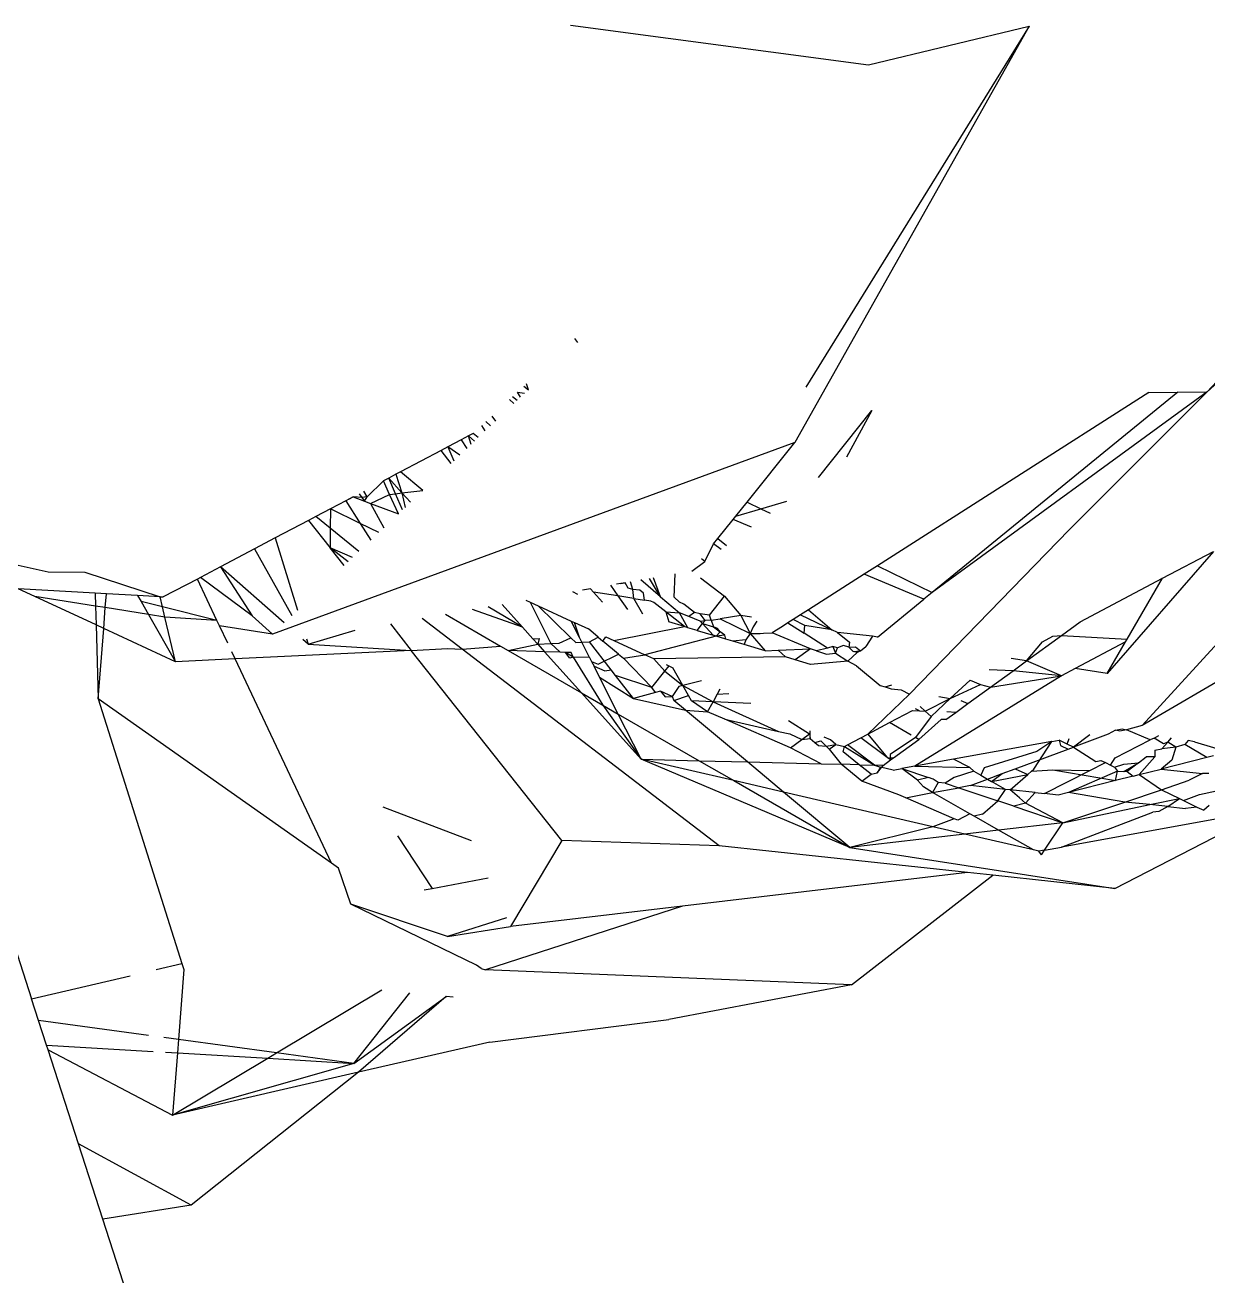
# Model space of a CAD drawing. Header units: millimetres. Extents: x 0 to 460473, y -68369 to 85219.
# Drawn here: x 231430.05 to 231439.83, y -38079.33 to -38068.99 of the extents above; entities that cross this region are included whole.
import ezdxf

# ---------------------------------------------------------------- set-up
doc = ezdxf.new("R2010")
doc.units = ezdxf.units.MM
doc.header["$LTSCALE"] = 50
doc.linetypes.add('HIDDEN2', pattern=[0.1875, 0.125, -0.0625])
doc.layers.add('hid', color=8, linetype='HIDDEN2')

msp = doc.modelspace()

# ---------------------------------------------------------------- linework, layer by layer
at = {"layer": 'hid'}
for p, q in [((231434.56234952, -38068.98542346), (231437.02836463, -38069.31470673)), ((231438.35652179, -38068.99608851), (231436.41884474, -38072.43623208)), ((231438.35652179, -38068.99608851), (231436.50843531, -38071.97741318)), ((231437.02836463, -38069.31470673), (231438.35652179, -38068.99608851)), ((231442.68521918, -38071.07577228), (231439.28908159, -38074.77387662)), ((231439.82885636, -38072.01729578), (231440.56867964, -38071.22108352)), ((231439.82885636, -38072.01729578), (231440.56649697, -38071.34509275)), ((231434.62275236, -38071.6099215), (231434.59940856, -38071.57756107)), ((231434.17698335, -38071.97109915), (231434.21385457, -38072.0000543)), ((231434.21385457, -38072.0000543), (231434.19959446, -38071.95003428)), ((231434.05892337, -38072.08108571), (231434.09431901, -38072.11410418)), ((231434.12203229, -38072.08766271), (231434.08271698, -38072.05891921)), ((231434.14884759, -38072.06207801), (231434.12490237, -38072.01961862)), ((231434.12490237, -38072.01961862), (231434.1833606, -38072.02914886)), ((231439.34664007, -38072.02396143), (231437.10161556, -38073.45482999)), ((231439.82885636, -38072.01729578), (231437.55371107, -38073.67569624)), ((231439.58658923, -38072.02064463), (231437.55371107, -38073.67569624)), ((231438.68660777, -38073.15715168), (231439.82885636, -38072.01729578)), ((231439.34664007, -38072.02396143), (231439.58658923, -38072.02064463)), ((231439.58658923, -38072.02064463), (231439.82885636, -38072.01729578)), ((231436.61374114, -38072.72607576), (231437.05367536, -38072.17193893)), ((231437.05367536, -38072.17193893), (231436.84407767, -38072.55635243)), ((231433.8572793, -38072.34026575), (231433.82989088, -38072.29445605)), ((231433.86298462, -38072.26362539), (231433.90074499, -38072.29879477)), ((231433.91143686, -38072.21848651), (231433.94091924, -38072.26046418)), ((231433.65764706, -38072.41441486), (231433.54906285, -38072.47167635)), ((231433.71889319, -38072.38211694), (231433.65764706, -38072.41441486)), ((231433.65764706, -38072.41441486), (231433.70574993, -38072.48484119)), ((231433.75784326, -38072.36157676), (231433.71889319, -38072.38211694)), ((231433.76917926, -38072.42432273), (231433.71889319, -38072.38211694)), ((231433.74018434, -38072.45198703), (231433.71889319, -38072.38211694)), ((231433.80017992, -38072.39474475), (231433.75784326, -38072.36157676)), ((231436.41884474, -38072.43623208), (231432.09745933, -38074.01932469)), ((231433.4924077, -38072.50155323), (231433.15650138, -38072.67869219)), ((231433.54906285, -38072.47167635), (231433.4924077, -38072.50155323)), ((231433.57569369, -38072.60892894), (231433.4924077, -38072.50155323)), ((231433.54906285, -38072.47167635), (231433.5983732, -38072.58729023)), ((231433.64811499, -38072.53983117), (231433.54906285, -38072.47167635)), ((231436.02364331, -38072.92819859), (231436.41884474, -38072.43623208)), ((231433.05873832, -38072.73024718), (231433.01602268, -38072.75277311)), ((231433.11774336, -38072.69913109), (231433.05873832, -38072.73024718)), ((231433.05873832, -38072.73024718), (231433.16893187, -38072.85285127)), ((231433.11447359, -38072.85917801), (231433.05873832, -38072.73024718)), ((231433.15650138, -38072.67869219), (231433.11774336, -38072.69913109)), ((231433.11774336, -38072.69913109), (231433.16893187, -38072.85285127)), ((231433.3409893, -38072.83286236), (231433.15650138, -38072.67869219)), ((231433.01602268, -38072.75277311), (231432.87994609, -38072.88642444)), ((231433.06660724, -38072.86473892), (231433.01602268, -38072.75277311)), ((231433.16893187, -38072.85285127), (231433.3409893, -38072.83286236)), ((231432.70324101, -38072.91771737), (231432.57641555, -38072.98459831)), ((231432.76393653, -38072.88570982), (231432.70324101, -38072.91771737)), ((231432.70324101, -38072.91771737), (231432.82226313, -38073.10465325)), ((231432.72942012, -38072.90391192), (231432.76393653, -38072.88570982)), ((231432.83706264, -38072.89140646), (231432.76393653, -38072.88570982)), ((231432.76393653, -38072.88570982), (231432.85833763, -38072.92085088)), ((231432.81390639, -38072.85935839), (231432.85833763, -38072.92085088)), ((231432.87994609, -38072.88642444), (231432.83706264, -38072.89140646)), ((231432.87994609, -38072.88642444), (231432.85392451, -38072.83825499)), ((231432.85833763, -38072.92085088), (231432.87994609, -38072.88642444)), ((231432.85833763, -38072.92085088), (231432.9086639, -38072.93958497)), ((231432.9086639, -38072.93958497), (231433.06660724, -38072.86473892)), ((231433.06660724, -38072.86473892), (231433.11447359, -38072.85917801)), ((231433.13919138, -38073.02539944), (231433.06660724, -38072.86473892)), ((231433.11447359, -38072.85917801), (231433.16893187, -38072.85285127)), ((231433.17256443, -38072.99355793), (231433.11447359, -38072.85917801)), ((231433.16893187, -38072.85285127), (231433.23869051, -38072.93046648)), ((231433.16893187, -38072.85285127), (231433.19504068, -38072.97211315)), ((231435.9289434, -38073.04608577), (231436.02364331, -38072.92819859)), ((231436.02364331, -38072.92819859), (231436.13736175, -38072.98375447)), ((231436.13736175, -38072.98375447), (231436.35057591, -38072.9199889)), ((231432.57641555, -38072.98459831), (231432.45649642, -38073.04783722)), ((231432.57641555, -38072.98459831), (231432.57617146, -38073.14552697)), ((231432.82226313, -38073.10465325), (231432.57641555, -38072.98459831)), ((231432.9086639, -38072.93958497), (231433.13919138, -38073.02539944)), ((231432.9086639, -38072.93958497), (231433.01766076, -38073.14135281)), ((231435.9289434, -38073.04608577), (231436.13736175, -38072.98375447)), ((231436.13736175, -38072.98375447), (231436.21353446, -38073.02096781)), ((231432.39550883, -38073.0799988), (231432.11985049, -38073.22536622)), ((231432.45649642, -38073.04783722), (231432.39550883, -38073.0799988)), ((231432.39550883, -38073.0799988), (231432.57592589, -38073.30743294)), ((231432.57617146, -38073.14552697), (231432.45649642, -38073.04783722)), ((231432.82226313, -38073.10465325), (231432.91064176, -38073.24346054)), ((231432.97695256, -38073.18019285), (231432.82226313, -38073.10465325)), ((231435.78075974, -38073.2305522), (231435.90838801, -38073.07167415)), ((231435.90838801, -38073.07167415), (231435.9289434, -38073.04608577)), ((231436.05917159, -38073.13471), (231435.90838801, -38073.07167415)), ((231432.11985049, -38073.22536622), (231431.94795609, -38073.31601409)), ((231432.11985049, -38073.22536622), (231432.30566018, -38073.82067852)), ((231432.57617146, -38073.14552697), (231432.57592589, -38073.30743294)), ((231432.8117422, -38073.33782144), (231432.57617146, -38073.14552697)), ((231435.74543051, -38073.27453179), (231435.78075974, -38073.2305522)), ((231435.78075974, -38073.2305522), (231435.85256942, -38073.28694468)), ((231437.36509109, -38074.51658241), (231438.68660777, -38073.15715168)), ((231431.94795609, -38073.31601409), (231431.66917948, -38073.46302591)), ((231431.94795609, -38073.31601409), (231432.25900629, -38073.86519139)), ((231432.75993484, -38073.38725127), (231432.57592589, -38073.30743294)), ((231432.72440611, -38073.42114953), (231432.57592589, -38073.30743294)), ((231432.69085592, -38073.45316004), (231432.57592589, -38073.30743294)), ((231435.67226672, -38073.41980062), (231435.74543051, -38073.27453179)), ((231435.80766564, -38073.320032), (231435.74543051, -38073.27453179)), ((231439.88086483, -38073.33580647), (231438.99978932, -38074.34594169)), ((231439.45895485, -38073.55865719), (231439.88086483, -38073.33580647)), ((231429.89558139, -38073.42766864), (231430.24257871, -38073.5038688)), ((231435.56559189, -38073.4984039), (231435.67226672, -38073.41980062)), ((231435.67226672, -38073.41980062), (231435.64621019, -38073.3980462)), ((231430.24257871, -38073.5038688), (231430.54675524, -38073.50740253)), ((231430.54675524, -38073.50740253), (231431.16853883, -38073.71155144)), ((231431.5024127, -38073.55096976), (231431.47692783, -38073.56440911)), ((231431.66917948, -38073.46302591), (231431.5024127, -38073.55096976)), ((231431.93035894, -38073.86751429), (231431.5024127, -38073.55096976)), ((231432.19427079, -38073.92695607), (231431.66917948, -38073.46302591)), ((231431.66917948, -38073.46302591), (231431.93035894, -38073.86751429)), ((231435.30633182, -38073.71061726), (231435.24850411, -38073.55407485)), ((231435.41960016, -38073.71343082), (231435.42754313, -38073.52264106)), ((231435.63848233, -38073.55456167), (231435.83549435, -38073.70634778)), ((231436.99200938, -38073.5246876), (231436.53015159, -38073.81905311)), ((231437.10161556, -38073.45482999), (231436.99200938, -38073.5246876)), ((231437.48569143, -38073.73107389), (231436.99200938, -38073.5246876)), ((231437.10161556, -38073.45482999), (231437.55371107, -38073.67569624)), ((231430.13251528, -38073.70915159), (231429.99586112, -38073.64588544)), ((231430.63214361, -38073.68151511), (231429.99586112, -38073.64588544)), ((231431.47692783, -38073.56440911), (231431.19508492, -38073.71303793)), ((231431.63825038, -38073.90603802), (231431.47692783, -38073.56440911)), ((231434.72901047, -38073.64528211), (231434.66042347, -38073.6573239)), ((231434.72901047, -38073.64528211), (231434.7531295, -38073.6720355)), ((231434.89327033, -38073.61644308), (231434.9547908, -38073.70403731)), ((231435.0135329, -38073.59532864), (231434.94334001, -38073.60765237)), ((231434.97296162, -38073.60245172), (231435.0135329, -38073.59532864)), ((231435.0383182, -38073.63927766), (231435.0135329, -38073.59532864)), ((231435.07720071, -38073.65222453), (231435.0383182, -38073.63927766)), ((231435.07720071, -38073.65222453), (231435.0597068, -38073.58722191)), ((231435.08663952, -38073.7249605), (231435.07720071, -38073.65222453)), ((231435.13623775, -38073.65542841), (231435.07720071, -38073.65222453)), ((231435.16571169, -38073.6816964), (231435.13623775, -38073.65542841)), ((231435.30633182, -38073.71061726), (231435.14388959, -38073.57244198)), ((231435.30633182, -38073.71061726), (231435.21550782, -38073.559868)), ((231438.77702534, -38073.91884891), (231439.45895485, -38073.55865719)), ((231439.16631096, -38074.06042395), (231439.45895485, -38073.55865719)), ((231430.63967659, -38073.94394975), (231430.13251528, -38073.70915159)), ((231430.63521465, -38073.7885044), (231430.13251528, -38073.70915159)), ((231430.63214361, -38073.68151511), (231430.63521465, -38073.7885044)), ((231430.72417254, -38073.68666842), (231430.63214361, -38073.68151511)), ((231430.71532968, -38073.80115083), (231430.72417254, -38073.68666842)), ((231430.98277753, -38073.70114943), (231430.72417254, -38073.68666842)), ((231430.98277753, -38073.70114943), (231431.01162007, -38073.75144857)), ((231431.16853883, -38073.71155144), (231430.98277753, -38073.70114943)), ((231431.01162007, -38073.75144857), (231431.07244514, -38073.85752271)), ((231431.18843537, -38073.79506884), (231431.01162007, -38073.75144857)), ((231431.16853883, -38073.71155144), (231431.19508492, -38073.71303793)), ((231431.18843537, -38073.79506884), (231431.16853883, -38073.71155144)), ((231434.19206587, -38073.73955322), (231434.22800101, -38073.75602019)), ((231434.22800101, -38073.75602019), (231434.39958549, -38074.09848943)), ((231434.22800101, -38073.75602019), (231434.29423538, -38073.78637153)), ((231434.62248932, -38073.69335454), (231434.58236119, -38073.67102925)), ((231434.7531295, -38073.6720355), (231434.82794767, -38073.75502556)), ((231434.9547908, -38073.70403731), (231434.7531295, -38073.6720355)), ((231434.9547908, -38073.70403731), (231435.03405137, -38073.81689029)), ((231435.08663952, -38073.7249605), (231434.9547908, -38073.70403731)), ((231435.15976437, -38073.85462469), (231435.08663952, -38073.7249605)), ((231435.08663952, -38073.7249605), (231435.17413045, -38073.73884451)), ((231435.17413045, -38073.73884451), (231435.16571169, -38073.6816964)), ((231435.22567369, -38073.74702395), (231435.17413045, -38073.73884451)), ((231435.25098888, -38073.75769781), (231435.22567369, -38073.74702395)), ((231435.35089715, -38073.83656737), (231435.25098888, -38073.75769781)), ((231435.30633182, -38073.71061726), (231435.46301553, -38073.84389428)), ((231435.46423758, -38073.75500536), (231435.41960016, -38073.71343082)), ((231435.49890139, -38073.77309852), (231435.46423758, -38073.75500536)), ((231435.71093488, -38073.86324167), (231435.83549435, -38073.70634778)), ((231435.83549435, -38073.70634778), (231435.97171427, -38073.86541379)), ((231437.10063634, -38074.04456343), (231437.48569143, -38073.73107389)), ((231437.55371107, -38073.67569624), (231437.48569143, -38073.73107389)), ((231429.05715203, -38073.79322711), (231430.10572843, -38077.03462306)), ((231430.63521465, -38073.7885044), (231430.63967659, -38073.94394975)), ((231430.71532968, -38073.80115083), (231430.63521465, -38073.7885044)), ((231430.70206844, -38073.97283503), (231430.71532968, -38073.80115083)), ((231431.07244514, -38073.85752271), (231430.71532968, -38073.80115083)), ((231431.07244514, -38073.85752271), (231431.29632784, -38074.24795659)), ((231431.20842762, -38073.87898801), (231431.07244514, -38073.85752271)), ((231431.20842762, -38073.87898801), (231431.18843537, -38073.79506884)), ((231431.63825038, -38073.90603802), (231431.18843537, -38073.79506884)), ((231432.09745933, -38074.01932469), (231431.93035894, -38073.86751429)), ((231433.52786607, -38073.85616647), (231433.98305061, -38074.11855167)), ((231434.16686165, -38073.96317286), (231433.75073935, -38073.81703671)), ((231434.16686165, -38073.96317286), (231433.8812993, -38073.79411436)), ((231433.99670524, -38073.77385259), (231434.16686165, -38073.96317286)), ((231434.29423538, -38073.78637153), (231434.56650912, -38074.05064893)), ((231434.29423538, -38073.78637153), (231434.5688382, -38073.91220593)), ((231435.50506638, -38073.95827161), (231435.35089715, -38073.83656737)), ((231435.35089715, -38073.83656737), (231435.37648542, -38073.91967635)), ((231435.35089715, -38073.83656737), (231435.46301553, -38073.84389428)), ((231435.53269336, -38073.96656422), (231435.46301553, -38073.84389428)), ((231435.53985527, -38073.8751324), (231435.46301553, -38073.84389428)), ((231435.58907415, -38073.84094616), (231435.49890139, -38073.77309852)), ((231435.58907415, -38073.84094616), (231435.53985527, -38073.8751324)), ((231435.63479424, -38073.85220404), (231435.58907415, -38073.84094616)), ((231435.71093488, -38073.86324167), (231435.63479424, -38073.85220404)), ((231435.6764446, -38073.90668529), (231435.63479424, -38073.85220404)), ((231435.72503371, -38073.90363068), (231435.71093488, -38073.86324167)), ((231435.97171427, -38073.86541379), (231435.79983156, -38073.89284197)), ((231436.06017626, -38073.8794519), (231435.97171427, -38073.86541379)), ((231435.97171427, -38073.86541379), (231436.04891898, -38074.01471643)), ((231436.46580346, -38073.86006545), (231436.40367379, -38073.89966386)), ((231436.53015159, -38073.81905311), (231436.46580346, -38073.86006545)), ((231436.46580346, -38073.86006545), (231436.72261778, -38073.98457533)), ((231436.53015159, -38073.81905311), (231436.72261778, -38073.98457533)), ((231430.63967659, -38073.94394975), (231430.65718502, -38074.55391007)), ((231430.70206844, -38073.97283503), (231430.63967659, -38073.94394975)), ((231431.29632784, -38074.24795659), (231431.20842762, -38073.87898801)), ((231431.63825038, -38073.90603802), (231431.20842762, -38073.87898801)), ((231431.65906807, -38073.95012314), (231431.63825038, -38073.90603802)), ((231431.72767012, -38074.09540007), (231431.65906807, -38073.95012314)), ((231432.09745933, -38074.01932469), (231431.65906807, -38073.95012314)), ((231433.07332096, -38073.93597074), (231433.24607371, -38074.15404786)), ((231433.66766412, -38074.1435628), (231433.33631993, -38073.88979613)), ((231434.16686165, -38073.96317286), (231434.25232763, -38074.05826445)), ((231434.6380866, -38074.04891394), (231434.5688382, -38073.91220593)), ((231434.5688382, -38073.91220593), (231434.59636467, -38073.9248197)), ((231434.6380866, -38074.04891394), (231434.59636467, -38073.9248197)), ((231434.59636467, -38073.9248197), (231434.7099865, -38073.97688594)), ((231434.92059447, -38074.07339524), (231435.50506638, -38073.95827161)), ((231435.50506638, -38073.95827161), (231435.37648542, -38073.91967635)), ((231435.53269336, -38073.96656422), (231435.50506638, -38073.95827161)), ((231435.61039072, -38073.9898861), (231435.53269336, -38073.96656422)), ((231435.63454572, -38073.91362748), (231435.53985527, -38073.8751324)), ((231435.61039072, -38073.9898861), (231435.65546483, -38073.93311119)), ((231435.63454572, -38073.91362748), (231435.6764446, -38073.90668529)), ((231435.65546483, -38073.93311119), (231435.63454572, -38073.91362748)), ((231435.65546483, -38073.93311119), (231435.6764446, -38073.90668529)), ((231435.7414211, -38074.02921658), (231435.65546483, -38073.93311119)), ((231435.65546483, -38073.93311119), (231435.74576182, -38073.95884084)), ((231435.72503371, -38073.90363068), (231435.6764446, -38073.90668529)), ((231435.72503371, -38073.90363068), (231435.79983156, -38073.89284197)), ((231435.72503371, -38073.90363068), (231435.74576182, -38073.95884084)), ((231435.77855297, -38073.97217162), (231435.74576182, -38073.95884084)), ((231435.74576182, -38073.95884084), (231435.80002324, -38073.99966813)), ((231435.79983156, -38073.89284197), (231436.04891898, -38074.01471643)), ((231436.07213507, -38073.95909034), (231436.04891898, -38074.01471643)), ((231436.10418405, -38073.9133573), (231436.07213507, -38073.95909034)), ((231436.31610192, -38073.95733412), (231436.23004544, -38074.01032606)), ((231436.36058816, -38073.92712453), (231436.31610192, -38073.95733412)), ((231436.40367379, -38073.89966386), (231436.36058816, -38073.92712453)), ((231436.36058816, -38073.92712453), (231436.49534546, -38074.01301056)), ((231436.50000667, -38073.94924898), (231436.40367379, -38073.89966386)), ((231436.49534546, -38074.01301056), (231436.50000667, -38073.94924898)), ((231436.72261778, -38073.98457533), (231436.50000667, -38073.94924898)), ((231438.62204958, -38074.03158845), (231438.77702534, -38073.91884891)), ((231430.65718502, -38074.55391007), (231430.70206844, -38073.97283503)), ((231431.29632784, -38074.24795659), (231430.70206844, -38073.97283503)), ((231432.39387611, -38074.10331192), (231432.34850579, -38074.0632262)), ((231432.37965742, -38074.05775692), (231432.39387611, -38074.10331192)), ((231432.39387611, -38074.10331192), (231432.78296024, -38073.98694924)), ((231434.25232763, -38074.05826445), (231434.30396734, -38074.05701274)), ((231434.29309092, -38074.1036187), (231434.25232763, -38074.05826445)), ((231434.30396734, -38074.05701274), (231434.29309092, -38074.1036187)), ((231434.46819947, -38074.09518466), (231434.56650912, -38074.05064893)), ((231434.56650912, -38074.05064893), (231434.60557552, -38074.088568)), ((231434.65692037, -38074.086095), (231434.6380866, -38074.04891394)), ((231434.79172255, -38074.04518992), (231434.7099865, -38073.97688594)), ((231434.71913367, -38074.08309852), (231434.79172255, -38074.04518992)), ((231434.79172255, -38074.04518992), (231434.83065807, -38074.07772699)), ((231434.83065807, -38074.07772699), (231434.85566115, -38074.0436401)), ((231434.85566115, -38074.0436401), (231434.92059447, -38074.07339524)), ((231434.92059447, -38074.07339524), (231435.17766008, -38074.19119337)), ((231435.76684357, -38074.03684747), (231435.17766008, -38074.19119337)), ((231435.61039072, -38073.9898861), (231435.7414211, -38074.02921658)), ((231435.76684357, -38074.03684747), (231435.7414211, -38074.02921658)), ((231435.80002324, -38073.99966813), (231435.76684357, -38074.03684747)), ((231435.83920691, -38074.02915064), (231435.76684357, -38074.03684747)), ((231435.84809865, -38074.06123725), (231435.76684357, -38074.03684747)), ((231435.80002324, -38073.99966813), (231435.77855297, -38073.97217162)), ((231435.83920691, -38074.02915064), (231435.80002324, -38073.99966813)), ((231435.84809865, -38074.06123725), (231435.83920691, -38074.02915064)), ((231435.90425344, -38074.07809284), (231435.84809865, -38074.06123725)), ((231436.01142525, -38074.0668426), (231435.90425344, -38074.07809284)), ((231436.01142525, -38074.0668426), (231435.99887736, -38074.10649546)), ((231436.04891898, -38074.01471643), (231436.01142525, -38074.0668426)), ((231436.04891898, -38074.01471643), (231436.17239968, -38074.15858045)), ((231436.04891898, -38074.01471643), (231436.13211582, -38074.0150428)), ((231436.13211582, -38074.0150428), (231436.15791479, -38074.01207445)), ((231436.15791479, -38074.01207445), (231436.23004544, -38074.01032606)), ((231436.54814567, -38074.14201127), (231436.23004544, -38074.01032606)), ((231436.68806958, -38074.13584108), (231436.49534546, -38074.01301056)), ((231436.77046665, -38074.00777364), (231436.72261778, -38073.98457533)), ((231437.05889578, -38074.03793958), (231436.77046665, -38074.00777364)), ((231436.77046665, -38074.00777364), (231436.87100983, -38074.08673067)), ((231437.05889578, -38074.03793958), (231437.00572661, -38074.12183344)), ((231437.10063634, -38074.04456343), (231437.05889578, -38074.03793958)), ((231438.3349565, -38074.24043879), (231438.62204958, -38074.03158845)), ((231438.46548934, -38074.08340065), (231438.55270263, -38074.03733503)), ((231438.55270263, -38074.03733503), (231438.62204958, -38074.03158845)), ((231438.62204958, -38074.03158845), (231439.16631096, -38074.06042395)), ((231439.15226419, -38074.08450852), (231439.16631096, -38074.06042395)), ((231431.78851536, -38074.22425058), (231431.76117109, -38074.16634428)), ((231433.24607371, -38074.15404786), (231431.78851536, -38074.22425058)), ((231432.39387611, -38074.10331192), (231433.24607371, -38074.15404786)), ((231433.24607371, -38074.15404786), (231433.54454248, -38074.13967223)), ((231434.4911045, -38075.72573189), (231433.24607371, -38074.15404786)), ((231433.54454248, -38074.13967223), (231433.66766412, -38074.1435628)), ((231433.66766412, -38074.1435628), (231433.98305061, -38074.11855167)), ((231435.79095114, -38075.7697252), (231433.66766412, -38074.1435628)), ((231433.98305061, -38074.11855167), (231434.04724797, -38074.1555574)), ((231434.04724797, -38074.1555574), (231434.29309092, -38074.1036187)), ((231434.34832289, -38074.16507118), (231434.04724797, -38074.1555574)), ((231434.04724797, -38074.1555574), (231434.65425467, -38074.50545851)), ((231434.29309092, -38074.1036187), (231434.39958549, -38074.09848943)), ((231434.29309092, -38074.1036187), (231434.34832289, -38074.16507118)), ((231434.34832289, -38074.16507118), (231434.65425467, -38074.50545851)), ((231434.47611254, -38074.16910925), (231434.34832289, -38074.16507118)), ((231434.39958549, -38074.09848943), (231434.46819947, -38074.09518466)), ((231434.39958549, -38074.09848943), (231434.47611254, -38074.16910925)), ((231434.52157064, -38074.17054569), (231434.47611254, -38074.16910925)), ((231434.58484795, -38074.21062893), (231434.52157064, -38074.17054569)), ((231434.55640053, -38074.21972611), (231434.52157064, -38074.17054569)), ((231434.56916748, -38074.17204972), (231434.52157064, -38074.17054569)), ((231434.58484795, -38074.21062893), (231434.56916748, -38074.17204972)), ((231434.60557552, -38074.088568), (231434.65692037, -38074.086095)), ((231434.65692037, -38074.086095), (231434.71913367, -38074.08309852)), ((231434.71779422, -38074.20627024), (231434.65692037, -38074.086095)), ((231434.89915549, -38074.31519001), (231434.71913367, -38074.08309852)), ((231434.9582417, -38074.18434422), (231434.83065807, -38074.07772699)), ((231435.99887736, -38074.10649546), (231435.90425344, -38074.07809284)), ((231436.17239968, -38074.15858045), (231435.99887736, -38074.10649546)), ((231436.17239968, -38074.15858045), (231436.28086038, -38074.15379769)), ((231436.28086038, -38074.15379769), (231436.54814567, -38074.14201127)), ((231436.28086038, -38074.15379769), (231436.33987733, -38074.20885106)), ((231436.54814567, -38074.14201127), (231436.41960491, -38074.23278234)), ((231436.59633905, -38074.15805843), (231436.54814567, -38074.14201127)), ((231436.68806958, -38074.13584108), (231436.59633905, -38074.15805843)), ((231436.59633905, -38074.15805843), (231436.68030773, -38074.18601783)), ((231436.68030773, -38074.18601783), (231436.75503941, -38074.17852354)), ((231436.73289955, -38074.12259577), (231436.68806958, -38074.13584108)), ((231436.77171191, -38074.13215273), (231436.73289955, -38074.12259577)), ((231436.73289955, -38074.12259577), (231436.75503941, -38074.17852354)), ((231436.75503941, -38074.17852354), (231436.77171191, -38074.13215273)), ((231436.75503941, -38074.17852354), (231436.85531423, -38074.24429048)), ((231436.81949183, -38074.11369658), (231436.77171191, -38074.13215273)), ((231436.86558284, -38074.12801332), (231436.81949183, -38074.11369658)), ((231436.93205093, -38074.17163377), (231436.85531423, -38074.24429048)), ((231436.87100983, -38074.08673067), (231436.86558284, -38074.12801332)), ((231436.86558284, -38074.12801332), (231436.92049533, -38074.12559186)), ((231436.86558284, -38074.12801332), (231436.90070643, -38074.16391567)), ((231436.90070643, -38074.16391567), (231436.96152949, -38074.15781617)), ((231436.93205093, -38074.17163377), (231436.90070643, -38074.16391567)), ((231436.92049533, -38074.12559186), (231436.96152949, -38074.15781617)), ((231436.96152949, -38074.15781617), (231436.93205093, -38074.17163377)), ((231436.96152949, -38074.15781617), (231437.00572661, -38074.12183344)), ((231438.3349565, -38074.24043879), (231438.46548934, -38074.08340065)), ((231439.15226419, -38074.08450852), (231438.73595849, -38074.30407415)), ((231438.99978932, -38074.34594169), (231439.15226419, -38074.08450852)), ((231440.41049958, -38074.12122453), (231439.28908159, -38074.77387662)), ((231431.78851536, -38074.22425058), (231431.29632784, -38074.24795659)), ((231432.58559149, -38075.91219967), (231431.78851536, -38074.22425058)), ((231434.58484795, -38074.21062893), (231434.55640053, -38074.21972611)), ((231434.58484795, -38074.21062893), (231434.71779422, -38074.20627024)), ((231434.58484795, -38074.21062893), (231434.83085117, -38074.60725526)), ((231434.71779422, -38074.20627024), (231434.73743199, -38074.24503853)), ((231434.73743199, -38074.24503853), (231434.79049363, -38074.2680553)), ((231434.73743199, -38074.24503853), (231434.75757378, -38074.28480182)), ((231434.79049363, -38074.2680553), (231434.9582417, -38074.18434422)), ((231434.9582417, -38074.18434422), (231435.00053599, -38074.21968809)), ((231435.00053599, -38074.21968809), (231435.17766008, -38074.19119337)), ((231435.23609479, -38074.46134558), (231435.00053599, -38074.21968809)), ((231435.25179214, -38074.22516375), (231435.17766008, -38074.19119337)), ((231436.33987733, -38074.20885106), (231435.25179214, -38074.22516375)), ((231435.25179214, -38074.22516375), (231435.34314994, -38074.32649996)), ((231435.35354358, -38074.27179048), (231435.4094839, -38074.29742466)), ((231436.41960491, -38074.23278234), (231436.33987733, -38074.20885106)), ((231436.54605362, -38074.27073758), (231436.41960491, -38074.23278234)), ((231436.85531423, -38074.24429048), (231436.54605362, -38074.27073758)), ((231436.92666724, -38074.28240294), (231436.85531423, -38074.24429048)), ((231438.3349565, -38074.24043879), (231438.20670905, -38074.22008708)), ((231438.22266928, -38074.32212388), (231438.3349565, -38074.24043879)), ((231438.62262229, -38074.36384929), (231438.3349565, -38074.24043879)), ((231434.75757378, -38074.28480182), (231434.84755723, -38074.32344301)), ((231434.80352971, -38074.37552658), (231434.75757378, -38074.28480182)), ((231434.80352971, -38074.37552658), (231435.08225068, -38074.55124381)), ((231434.95805119, -38074.68057806), (231434.80352971, -38074.37552658)), ((231434.84755723, -38074.32344301), (231434.89915549, -38074.31519001)), ((231434.93452426, -38074.36078887), (231434.89915549, -38074.31519001)), ((231435.08225068, -38074.55124381), (231434.93452426, -38074.36078887)), ((231435.23609479, -38074.46134558), (231434.93452426, -38074.36078887)), ((231435.23609479, -38074.46134558), (231435.34314994, -38074.32649996)), ((231435.34314994, -38074.32649996), (231435.37777049, -38074.28289226)), ((231435.34314994, -38074.32649996), (231435.49253959, -38074.44469811)), ((231435.49253959, -38074.44469811), (231435.4094839, -38074.29742466)), ((231436.92666724, -38074.28240294), (231437.12408041, -38074.4442399)), ((231438.62262229, -38074.36384929), (231437.41058718, -38075.11137995)), ((231438.22266928, -38074.32212388), (231438.02499882, -38074.31606551)), ((231438.03536522, -38074.45838114), (231438.22266928, -38074.32212388)), ((231438.03536522, -38074.45838114), (231438.62262229, -38074.36384929)), ((231438.62262229, -38074.36384929), (231438.22266928, -38074.32212388)), ((231438.73595849, -38074.30407415), (231438.62262229, -38074.36384929)), ((231438.99978932, -38074.34594169), (231438.73595849, -38074.30407415)), ((231435.26657164, -38074.5033785), (231435.23609479, -38074.46134558)), ((231435.4578343, -38074.45371054), (231435.40441901, -38074.53436029)), ((231435.49253959, -38074.44469811), (231435.4578343, -38074.45371054)), ((231435.64466374, -38074.40519382), (231435.49253959, -38074.44469811)), ((231435.53912393, -38074.52730096), (231435.49253959, -38074.44469811)), ((231435.49253959, -38074.44469811), (231435.74109547, -38074.57928137)), ((231435.79776292, -38074.47535021), (231435.77621179, -38074.51487616)), ((231437.12408041, -38074.4442399), (231437.16557018, -38074.4566936)), ((231437.16557018, -38074.4566936), (231437.22022097, -38074.43920156)), ((231437.16557018, -38074.4566936), (231437.21457419, -38074.47140279)), ((231437.21457419, -38074.47140279), (231437.29634743, -38074.47986371)), ((231437.29634743, -38074.47986371), (231437.36509109, -38074.51658241)), ((231437.86657154, -38074.399746), (231437.70331556, -38074.55196722)), ((231437.70331556, -38074.55196722), (231437.95310049, -38074.43767936)), ((231437.84839435, -38074.59439601), (231438.03536522, -38074.45838114)), ((231437.86657154, -38074.399746), (231437.95310049, -38074.43767936)), ((231437.95310049, -38074.43767936), (231438.03536522, -38074.45838114)), ((231430.65718502, -38074.55391007), (231431.34808507, -38076.7427818)), ((231432.58559149, -38075.91219967), (231430.65718502, -38074.55391007)), ((231434.65425467, -38074.50545851), (231435.14712114, -38075.05383405)), ((231434.65425467, -38074.50545851), (231434.83085117, -38074.60725526)), ((231435.26657164, -38074.5033785), (231435.08225068, -38074.55124381)), ((231435.08225068, -38074.55124381), (231435.51483608, -38074.64947087)), ((231435.30812111, -38074.49258874), (231435.26657164, -38074.5033785)), ((231435.30812111, -38074.49258874), (231435.34586452, -38074.53742889)), ((231435.40441901, -38074.53436029), (231435.30812111, -38074.49258874)), ((231435.34586452, -38074.53742889), (231435.40441901, -38074.53436029)), ((231435.40441901, -38074.53436029), (231435.41764896, -38074.56825496)), ((231435.41764896, -38074.56825496), (231435.53912393, -38074.52730096)), ((231435.51483608, -38074.64947087), (231435.41764896, -38074.56825496)), ((231435.56409199, -38074.57157405), (231435.53912393, -38074.52730096)), ((231435.74109547, -38074.57928137), (231435.56409199, -38074.57157405)), ((231435.69650635, -38074.66106024), (231435.56409199, -38074.57157405)), ((231435.69650635, -38074.66106024), (231435.74109547, -38074.57928137)), ((231435.77621179, -38074.51487616), (231435.74109547, -38074.57928137)), ((231436.05433185, -38074.59292073), (231435.74109547, -38074.57928137)), ((231435.74109547, -38074.57928137), (231436.28189581, -38074.82364693)), ((231435.77621179, -38074.51487616), (231435.87295481, -38074.50980625)), ((231437.02246676, -38074.84559787), (231437.36509109, -38074.51658241)), ((231437.49596424, -38074.65569423), (231437.70331556, -38074.55196722)), ((231437.54461903, -38074.69993716), (231437.70331556, -38074.55196722)), ((231437.60976113, -38074.53539196), (231437.70331556, -38074.55196722)), ((231437.79163277, -38074.56873941), (231437.84839435, -38074.59439601)), ((231434.83085117, -38074.60725526), (231435.14712114, -38075.05383405)), ((231434.83085117, -38074.60725526), (231434.95805119, -38074.68057806)), ((231435.14712114, -38075.05383405), (231434.95805119, -38074.68057806)), ((231434.95805119, -38074.68057806), (231435.62672687, -38075.06602745)), ((231436.02543921, -38075.07616423), (231435.51483608, -38074.64947087)), ((231435.51483608, -38074.64947087), (231435.69650635, -38074.66106024)), ((231435.84000808, -38074.72330759), (231435.69650635, -38074.66106024)), ((231437.20078227, -38074.75141252), (231437.39067947, -38074.65110978)), ((231437.39067947, -38074.65110978), (231437.44868165, -38074.65363539)), ((231437.44868165, -38074.65363539), (231437.41587456, -38074.63780186)), ((231437.44868165, -38074.65363539), (231437.49596424, -38074.65569423)), ((231437.45408976, -38074.61761679), (231437.49596424, -38074.65569423)), ((231437.49596424, -38074.65569423), (231437.54461903, -38074.69993716)), ((231437.6679005, -38074.72569909), (231437.74898669, -38074.66671167)), ((231437.74898669, -38074.66671167), (231437.6749039, -38074.66348586)), ((231437.74898669, -38074.66671167), (231437.84839435, -38074.59439601)), ((231436.38214627, -38074.95847315), (231435.84000808, -38074.72330759)), ((231435.84000808, -38074.72330759), (231436.28189581, -38074.82364693)), ((231436.36470748, -38074.73514772), (231436.54033625, -38074.84419926)), ((231437.02246676, -38074.84559787), (231437.20078227, -38074.75141252)), ((231437.37953021, -38074.85386733), (231437.20078227, -38074.75141252)), ((231437.54461903, -38074.69993716), (231437.4151781, -38074.8743)), ((231437.4422769, -38074.8898325), (231437.62926013, -38074.72455079)), ((231437.6679005, -38074.72569909), (231437.62926013, -38074.72455079)), ((231439.28908159, -38074.77387662), (231439.15944912, -38074.80995384)), ((231436.28189581, -38074.82364693), (231436.37591985, -38074.84499694)), ((231436.37591985, -38074.84499694), (231436.47494162, -38074.89143929)), ((231436.38214627, -38074.95847315), (231436.47494162, -38074.89143929)), ((231436.47494162, -38074.89143929), (231436.54033625, -38074.84419926)), ((231436.47494162, -38074.89143929), (231436.54410813, -38074.88318741)), ((231436.54033625, -38074.84419926), (231436.54410813, -38074.88318741)), ((231436.54410813, -38074.88318741), (231436.54535418, -38074.81792753)), ((231436.54410813, -38074.88318741), (231436.58189585, -38074.91436947)), ((231436.71204952, -38074.89431425), (231436.66140074, -38074.87110487)), ((231436.75616196, -38074.93133842), (231436.71204952, -38074.89431425)), ((231436.85374667, -38074.93471497), (231436.9647919, -38074.87606144)), ((231436.9647919, -38074.87606144), (231437.02246676, -38074.84559787)), ((231437.18114135, -38075.03884674), (231436.9647919, -38074.87606144)), ((231437.02246676, -38074.84559787), (231437.18114135, -38075.03884674)), ((231437.4151781, -38074.8743), (231437.20539059, -38075.01623655)), ((231437.23304971, -38075.04203809), (231437.4422769, -38074.8898325)), ((231437.4422769, -38074.8898325), (231437.4151781, -38074.8743)), ((231438.5423043, -38074.90804781), (231438.60437253, -38074.8968962)), ((231438.66934943, -38074.92839859), (231438.60437253, -38074.8968962)), ((231438.60437253, -38074.8968962), (231438.61590351, -38074.94131513)), ((231438.66934943, -38074.92839859), (231438.68721875, -38074.88201147)), ((231439.00886037, -38074.84634735), (231438.72114464, -38074.95351018)), ((231438.85639981, -38074.85161523), (231438.72114464, -38074.95351018)), ((231439.07112203, -38074.81303675), (231439.00886037, -38074.84634735)), ((231439.06697082, -38075.04169231), (231439.35699014, -38074.89456364)), ((231439.07112203, -38074.81303675), (231439.12361631, -38074.80360526)), ((231439.10578654, -38074.82292274), (231439.07112203, -38074.81303675)), ((231439.15944912, -38074.80995384), (231439.10578654, -38074.82292274)), ((231439.12361631, -38074.80360526), (231439.15944912, -38074.80995384)), ((231439.35699014, -38074.89456364), (231439.15944912, -38074.80995384)), ((231439.38827503, -38074.87869261), (231439.35699014, -38074.89456364)), ((231439.38827503, -38074.87869261), (231439.42947008, -38074.8577941)), ((231439.46684081, -38074.92589202), (231439.38827503, -38074.87869261)), ((231439.50157735, -38074.91272836), (231439.5337905, -38074.87627679)), ((231439.66971625, -38074.90035908), (231439.64305685, -38074.93151932)), ((231439.72446021, -38074.9100582), (231439.66971625, -38074.90035908)), ((231436.63659651, -38075.09170217), (231436.38214627, -38074.95847315)), ((231436.58189585, -38074.91436947), (231436.6322815, -38074.90320892)), ((231436.58189585, -38074.91436947), (231436.61275793, -38074.93983657)), ((231436.61275793, -38074.93983657), (231436.67594419, -38074.94604487)), ((231436.6322815, -38074.90320892), (231436.67594419, -38074.94604487)), ((231436.67594419, -38074.94604487), (231436.75616196, -38074.93133842)), ((231436.67594419, -38074.94604487), (231436.7013151, -38074.9709354)), ((231436.7013151, -38074.9709354), (231436.75616196, -38074.93133842)), ((231436.7013151, -38074.9709354), (231436.80188752, -38075.09590449)), ((231436.75616196, -38074.93133842), (231436.82887858, -38074.94785017)), ((231436.81614791, -38074.99326536), (231436.82887858, -38074.94785017)), ((231436.95096757, -38075.09969467), (231436.81614791, -38074.99326536)), ((231436.82887858, -38074.94785017), (231436.85374667, -38074.93471497)), ((231436.82887858, -38074.94785017), (231437.07710234, -38075.1029015)), ((231437.07710234, -38075.1029015), (231436.85374667, -38074.93471497)), ((231438.5423043, -38074.90804781), (231437.72899354, -38075.05417285)), ((231438.41888998, -38074.98892833), (231437.98241107, -38075.12591788)), ((231438.24063066, -38075.1324828), (231438.67823861, -38074.969491)), ((231438.39539921, -38075.13641761), (231438.5423043, -38074.90804781)), ((231438.5423043, -38074.90804781), (231438.41888998, -38074.98892833)), ((231438.61590351, -38074.94131513), (231438.67823861, -38074.969491)), ((231438.72114464, -38074.95351018), (231438.66934943, -38074.92839859)), ((231438.67823861, -38074.969491), (231438.72114464, -38074.95351018)), ((231438.72114464, -38074.95351018), (231438.90605657, -38075.07246619)), ((231439.39531513, -38074.97889843), (231439.39425151, -38075.03417551)), ((231439.39531513, -38074.97889843), (231439.45281994, -38074.96790098)), ((231439.45281994, -38074.96790098), (231439.50157735, -38074.91272836)), ((231439.56955864, -38074.95518618), (231439.45281994, -38074.96790098)), ((231439.50157735, -38074.91272836), (231439.46684081, -38074.92589202)), ((231439.56955864, -38074.95518618), (231439.50157735, -38074.91272836)), ((231439.56955864, -38074.95518618), (231439.53610482, -38075.0626594)), ((231439.64305685, -38074.93151932), (231439.56955864, -38074.95518618)), ((231439.82452508, -38075.04006915), (231439.64305685, -38074.93151932)), ((231439.72446021, -38074.9100582), (231440.09026443, -38075.01925535)), ((231436.872938, -38075.78438963), (231435.14712114, -38075.05383405)), ((231435.91287504, -38075.23097384), (231435.14712114, -38075.05383405)), ((231435.14712114, -38075.05383405), (231435.62672687, -38075.06602745)), ((231435.62672687, -38075.06602745), (231435.91287504, -38075.23097384)), ((231435.62672687, -38075.06602745), (231436.02543921, -38075.07616423)), ((231436.32469021, -38075.32623793), (231436.02543921, -38075.07616423)), ((231436.02543921, -38075.07616423), (231436.63659651, -38075.09170217)), ((231436.63659651, -38075.09170217), (231436.80188752, -38075.09590449)), ((231436.95096757, -38075.09969467), (231436.80188752, -38075.09590449)), ((231436.97061867, -38075.23513982), (231436.80188752, -38075.09590449)), ((231437.04823824, -38075.17648207), (231436.95096757, -38075.09969467)), ((231436.95096757, -38075.09969467), (231437.07710234, -38075.1029015)), ((231437.14694385, -38075.10467713), (231437.07710234, -38075.1029015)), ((231437.07710234, -38075.1029015), (231437.12585172, -38075.12002094)), ((231437.09919495, -38075.16732683), (231437.14694385, -38075.10467713)), ((231437.14694385, -38075.10467713), (231437.20881439, -38075.05966844)), ((231437.20881439, -38075.05966844), (231437.18114135, -38075.03884674)), ((231437.18114135, -38075.03884674), (231437.23304971, -38075.04203809)), ((231437.20539059, -38075.01623655), (231437.20881439, -38075.05966844)), ((231437.20881439, -38075.05966844), (231437.23304971, -38075.04203809)), ((231437.72899354, -38075.05417285), (231437.41058718, -38075.11137995)), ((231437.86446366, -38075.12291921), (231437.72899354, -38075.05417285)), ((231438.85711002, -38075.14815605), (231438.98685752, -38075.0823343)), ((231438.90605657, -38075.07246619), (231438.9494045, -38075.06417616)), ((231438.9494045, -38075.06417616), (231438.98685752, -38075.0823343)), ((231438.98685752, -38075.0823343), (231439.02831086, -38075.1024319)), ((231439.02831086, -38075.1024319), (231439.06697082, -38075.04169231)), ((231439.02831086, -38075.1024319), (231439.06182381, -38075.1186798)), ((231439.06182381, -38075.1186798), (231439.13927221, -38075.09374096)), ((231439.13731531, -38075.15527993), (231439.25875662, -38075.08438245)), ((231439.13927221, -38075.09374096), (231439.25875662, -38075.08438245)), ((231439.25875662, -38075.08438245), (231439.16602843, -38075.15600993)), ((231439.25875662, -38075.08438245), (231439.32339609, -38075.03445197)), ((231439.39425151, -38075.03417551), (231439.26416424, -38075.1813789)), ((231439.39425151, -38075.03417551), (231439.32339609, -38075.03445197)), ((231439.82452508, -38075.04006915), (231439.44624378, -38075.13546275)), ((231439.53610482, -38075.0626594), (231439.44624378, -38075.13546275)), ((231439.87941011, -38075.02622844), (231439.82452508, -38075.04006915)), ((231436.97061867, -38075.23513982), (231437.04823824, -38075.17648207)), ((231437.04823824, -38075.17648207), (231437.09919495, -38075.16732683)), ((231437.12585172, -38075.12002094), (231437.09919495, -38075.16732683)), ((231437.2297037, -38075.14387873), (231437.12585172, -38075.12002094)), ((231437.2297037, -38075.14387873), (231437.30318709, -38075.13067619)), ((231437.41058718, -38075.11137995), (231437.30318709, -38075.13067619)), ((231437.43183643, -38075.22747432), (231437.30318709, -38075.13067619)), ((231437.30318709, -38075.13067619), (231437.52417598, -38075.20515817)), ((231437.41058718, -38075.11137995), (231437.86446366, -38075.12291921)), ((231437.52417598, -38075.20515817), (231437.43183643, -38075.22747432)), ((231437.56049051, -38075.2173976), (231437.52417598, -38075.20515817)), ((231437.73431603, -38075.20378287), (231437.66216453, -38075.25166576)), ((231437.89815629, -38075.15236137), (231437.73431603, -38075.20378287)), ((231437.86446366, -38075.12291921), (231437.89815629, -38075.15236137)), ((231437.89815629, -38075.15236137), (231437.95673413, -38075.18636218)), ((231437.98241107, -38075.12591788), (231437.95673413, -38075.18636218)), ((231437.95673413, -38075.18636218), (231438.01115853, -38075.21795218)), ((231438.01115853, -38075.21795218), (231438.13304995, -38075.1725524)), ((231438.04440783, -38075.23725134), (231438.13304995, -38075.1725524)), ((231438.04440783, -38075.23725134), (231438.3458675, -38075.17959899)), ((231438.13304995, -38075.1725524), (231438.24063066, -38075.1324828)), ((231438.19857742, -38075.3080054), (231438.3458675, -38075.17959899)), ((231438.24063066, -38075.1324828), (231438.3458675, -38075.17959899)), ((231438.3458675, -38075.17959899), (231438.37575567, -38075.1535427)), ((231438.37575567, -38075.1535427), (231438.39539921, -38075.13641761)), ((231438.37575567, -38075.1535427), (231438.55097719, -38075.14037299)), ((231438.4831079, -38075.33788973), (231438.85711002, -38075.14815605)), ((231438.55097719, -38075.14037299), (231439.0697004, -38075.23041808)), ((231438.55097719, -38075.14037299), (231438.85711002, -38075.14815605)), ((231439.08640675, -38075.15398564), (231438.68113328, -38075.32840553)), ((231439.06182381, -38075.1186798), (231439.08640675, -38075.15398564)), ((231439.0697004, -38075.23041808), (231439.08640675, -38075.15398564)), ((231439.21613105, -38075.19349174), (231439.0697004, -38075.23041808)), ((231439.08640675, -38075.15398564), (231439.13731531, -38075.15527993)), ((231439.16602843, -38075.15600993), (231439.13731531, -38075.15527993)), ((231439.16602843, -38075.15600993), (231439.21613105, -38075.19349174)), ((231439.21613105, -38075.19349174), (231439.26416424, -38075.1813789)), ((231439.26416424, -38075.1813789), (231439.44624378, -38075.13546275)), ((231439.26416424, -38075.1813789), (231439.45055972, -38075.3071485)), ((231439.44624378, -38075.13546275), (231439.78815826, -38075.17182683)), ((231439.78815826, -38075.17182683), (231439.67901772, -38075.22694564)), ((231439.84060988, -38075.17316035), (231439.78815826, -38075.17182683)), ((231435.91287504, -38075.23097384), (231436.872938, -38075.78438963)), ((231436.32469021, -38075.32623793), (231435.91287504, -38075.23097384)), ((231437.27790228, -38075.347029), (231436.97061867, -38075.23513982)), ((231437.4805392, -38075.28343111), (231437.43183643, -38075.22747432)), ((231437.55758771, -38075.33035276), (231437.4805392, -38075.28343111)), ((231437.60191358, -38075.24533758), (231437.55758771, -38075.33035276)), ((231437.55758771, -38075.33035276), (231437.77325511, -38075.28910767)), ((231437.60191358, -38075.24533758), (231437.56049051, -38075.2173976)), ((231437.66216453, -38075.25166576), (231437.60191358, -38075.24533758)), ((231437.66216453, -38075.25166576), (231437.77325511, -38075.28910767)), ((231437.86957183, -38075.27068767), (231437.77325511, -38075.28910767)), ((231437.77325511, -38075.28910767), (231438.0956246, -38075.39775891)), ((231437.86957183, -38075.27068767), (231438.01115853, -38075.21795218)), ((231438.15917578, -38075.30386703), (231437.86957183, -38075.27068767)), ((231438.01115853, -38075.21795218), (231438.04440783, -38075.23725134)), ((231438.15917578, -38075.30386703), (231438.04440783, -38075.23725134)), ((231438.0956246, -38075.39775891), (231438.15917578, -38075.30386703)), ((231438.19857742, -38075.3080054), (231438.15917578, -38075.30386703)), ((231438.27604815, -38075.37170421), (231438.19857742, -38075.3080054)), ((231438.40615896, -38075.32980776), (231438.19857742, -38075.3080054)), ((231439.0697004, -38075.23041808), (231438.68113328, -38075.32840553)), ((231439.1479255, -38075.40771576), (231439.45055972, -38075.3071485)), ((231439.45055972, -38075.3071485), (231439.67901772, -38075.22694564)), ((231439.45055972, -38075.3071485), (231439.59874997, -38075.37899477)), ((231439.76472653, -38075.34464922), (231440.00690975, -38075.29453422)), ((231436.872938, -38075.78438963), (231436.32469021, -38075.32623793)), ((231437.55820067, -38075.61158259), (231436.32469021, -38075.32623793)), ((231437.33679963, -38075.37257715), (231437.27790228, -38075.347029)), ((231437.33679963, -38075.37257715), (231437.55758771, -38075.33035276)), ((231437.73581865, -38075.54566131), (231437.33679963, -38075.37257715)), ((231437.86374262, -38075.50446903), (231437.55758771, -38075.33035276)), ((231437.9692592, -38075.50792334), (231438.0956246, -38075.39775891)), ((231438.2285098, -38075.44254647), (231438.0956246, -38075.39775891)), ((231438.32454914, -38075.41832762), (231438.2285098, -38075.44254647)), ((231438.32454914, -38075.41832762), (231438.27604815, -38075.37170421)), ((231438.32454914, -38075.41832762), (231438.40615896, -38075.32980776)), ((231438.63292997, -38075.57885203), (231438.32454914, -38075.41832762)), ((231438.40615896, -38075.32980776), (231438.4831079, -38075.33788973)), ((231438.59635637, -38075.34978426), (231438.4831079, -38075.33788973)), ((231438.68113328, -38075.32840553), (231438.59635637, -38075.34978426)), ((231438.63292997, -38075.57885203), (231439.1479255, -38075.40771576)), ((231439.1479255, -38075.40771576), (231438.68113328, -38075.32840553)), ((231439.354901, -38075.42945447), (231439.1479255, -38075.40771576)), ((231439.354901, -38075.42945447), (231439.59874997, -38075.37899477)), ((231439.50206985, -38075.44491167), (231439.59874997, -38075.37899477)), ((231439.59874997, -38075.37899477), (231439.63222961, -38075.39522652)), ((231439.63222961, -38075.39522652), (231439.76472653, -38075.34464922)), ((231439.63222961, -38075.39522652), (231439.74347157, -38075.44915936)), ((231433.01145499, -38075.44753349), (231433.74084353, -38075.72439157)), ((231437.86374262, -38075.50446903), (231437.76662294, -38075.55902342)), ((231437.90036492, -38075.52529685), (231437.86374262, -38075.50446903)), ((231437.9692592, -38075.50792334), (231437.90036492, -38075.52529685)), ((231438.2285098, -38075.44254647), (231438.63292997, -38075.57885203)), ((231440.33368882, -38075.46917752), (231438.6244392, -38075.77992465)), ((231438.6244392, -38075.77992465), (231439.37962992, -38075.49164997)), ((231438.63292997, -38075.57885203), (231439.354901, -38075.42945447)), ((231439.06372235, -38076.12167168), (231440.33368882, -38075.46917752)), ((231439.50206985, -38075.44491167), (231439.354901, -38075.42945447)), ((231439.4274654, -38075.48606359), (231439.37962992, -38075.49164997)), ((231439.50206985, -38075.44491167), (231439.4274654, -38075.48606359)), ((231439.50206985, -38075.44491167), (231439.6483159, -38075.46027195)), ((231439.74347157, -38075.44915936), (231439.6483159, -38075.46027195)), ((231439.74347157, -38075.44915936), (231439.79904594, -38075.47610318)), ((231439.84322891, -38075.43750937), (231439.79904594, -38075.47610318)), ((231437.55820067, -38075.61158259), (231436.872938, -38075.78438963)), ((231437.73581865, -38075.54566131), (231437.55820067, -38075.61158259)), ((231437.82472471, -38075.67323688), (231437.55820067, -38075.61158259)), ((231437.76662294, -38075.55902342), (231437.73581865, -38075.54566131)), ((231438.10329118, -38075.64070497), (231437.90036492, -38075.52529685)), ((231438.63292997, -38075.57885203), (231438.10329118, -38075.64070497)), ((231438.48378801, -38075.80549549), (231438.63292997, -38075.57885203)), ((231433.13035392, -38075.68677824), (231433.41750634, -38076.12211845)), ((231434.4911045, -38075.72573189), (231434.06569674, -38076.43762364)), ((231435.79095114, -38075.7697252), (231434.4911045, -38075.72573189)), ((231437.82472471, -38075.67323688), (231436.872938, -38075.78438963)), ((231438.10329118, -38075.64070497), (231437.82472471, -38075.67323688)), ((231438.39070722, -38075.80416409), (231437.82472471, -38075.67323688)), ((231438.39070722, -38075.80416409), (231438.10329118, -38075.64070497)), ((231437.84527691, -38075.99064279), (231435.79095114, -38075.7697252)), ((231436.872938, -38075.78438963), (231439.06372235, -38076.12167168)), ((231438.43489131, -38075.81438507), (231438.39070722, -38075.80416409)), ((231438.48378801, -38075.80549549), (231438.43489131, -38075.81438507)), ((231438.45907712, -38075.84304738), (231438.43489131, -38075.81438507)), ((231438.45907712, -38075.84304738), (231438.48378801, -38075.80549549)), ((231438.48378801, -38075.80549549), (231438.6244392, -38075.77992465)), ((231432.64364516, -38075.95309027), (231432.58559149, -38075.91219967)), ((231432.74541404, -38076.25065207), (231432.64364516, -38075.95309027)), ((231433.41750634, -38076.12211845), (231433.88157219, -38076.03336865)), ((231437.84527691, -38075.99064279), (231435.48826046, -38076.26938835)), ((231436.88512465, -38076.91788394), (231438.05616249, -38076.01332095)), ((231438.05616249, -38076.01332095), (231437.84527691, -38075.99064279)), ((231439.06372235, -38076.12167168), (231438.05616249, -38076.01332095)), ((231433.35285254, -38076.1344831), (231433.41750634, -38076.12211845)), ((231433.54392072, -38076.5189446), (231432.74541404, -38076.25065207)), ((231433.78427558, -38076.75650307), (231432.74541404, -38076.25065207)), ((231435.48826046, -38076.26938835), (231433.86039859, -38076.79356951)), ((231435.48826046, -38076.26938835), (231434.06569674, -38076.43762364)), ((231434.03284463, -38076.36549512), (231433.54392072, -38076.5189446)), ((231433.54392072, -38076.5189446), (231434.06569674, -38076.43762364)), ((231431.13591803, -38076.79262183), (231431.34808507, -38076.7427818)), ((231431.34808507, -38076.7427818), (231431.36401061, -38076.79323623)), ((231433.82365116, -38076.7842376), (231433.78427558, -38076.75650307)), ((231430.10572843, -38077.03462306), (231430.92158001, -38076.84297185)), ((231431.36401061, -38076.79323623), (231431.31989626, -38077.37065656)), ((231433.82365116, -38076.7842376), (231433.86039859, -38076.79356951)), ((231436.88512465, -38076.91788394), (231433.86039859, -38076.79356951)), ((231432.13209106, -38077.48128434), (231433.00178547, -38076.96101878)), ((231436.88512465, -38076.91788394), (231435.37529269, -38077.20417374)), ((231430.16347871, -38077.21314275), (231430.10572843, -38077.03462306)), ((231432.76959985, -38077.5681184), (231433.2327933, -38076.98468447)), ((231432.76959985, -38077.5681184), (231433.53446839, -38077.01558971)), ((231433.53446839, -38077.01558971), (231432.81015608, -38077.64190306)), ((231433.59178056, -38077.02146108), (231433.53446839, -38077.01558971)), ((231431.0717764, -38077.33686055), (231430.16347871, -38077.21314275)), ((231430.22914842, -38077.41614324), (231430.16347871, -38077.21314275)), ((231433.89583362, -38077.39214516), (231435.37529269, -38077.20417374)), ((231431.31989626, -38077.37065656), (231431.1995109, -38077.35425906)), ((231431.31989626, -38077.37065656), (231431.31147452, -38077.48089027)), ((231432.13209106, -38077.48128434), (231431.31989626, -38077.37065656)), ((231430.22914842, -38077.41614324), (231431.11194735, -38077.46895414)), ((231430.24234991, -38077.45695215), (231430.22914842, -38077.41614324)), ((231430.24234991, -38077.45695215), (231431.27214203, -38077.99572005)), ((231430.49350185, -38078.2333218), (231430.24234991, -38077.45695215)), ((231431.21318328, -38077.47501028), (231431.31147452, -38077.48089027)), ((231431.31147452, -38077.48089027), (231431.27214203, -38077.99572005)), ((231431.31147452, -38077.48089027), (231432.05808789, -38077.52555426)), ((231432.05808789, -38077.52555426), (231432.13209106, -38077.48128434)), ((231432.76959985, -38077.5681184), (231432.13209106, -38077.48128434)), ((231433.89583362, -38077.39214516), (231432.81015608, -38077.64190306)), ((231431.27214203, -38077.99572005), (231432.05808789, -38077.52555426)), ((231432.76959985, -38077.5681184), (231431.27214203, -38077.99572005)), ((231432.05808789, -38077.52555426), (231432.76959985, -38077.5681184)), ((231432.81015608, -38077.64190306), (231431.27214203, -38077.99572005)), ((231432.81015608, -38077.64190306), (231431.42644374, -38078.7402735)), ((231431.42644374, -38078.7402735), (231430.49350185, -38078.2333218)), ((231430.69494622, -38078.85603367), (231430.49350185, -38078.2333218)), ((231431.42644374, -38078.7402735), (231430.69494622, -38078.85603367)), ((231431.48256873, -38081.29075988), (231430.69494622, -38078.85603367))]:
    msp.add_line(p, q, dxfattribs=at)

doc.saveas('drawing.dxf')
